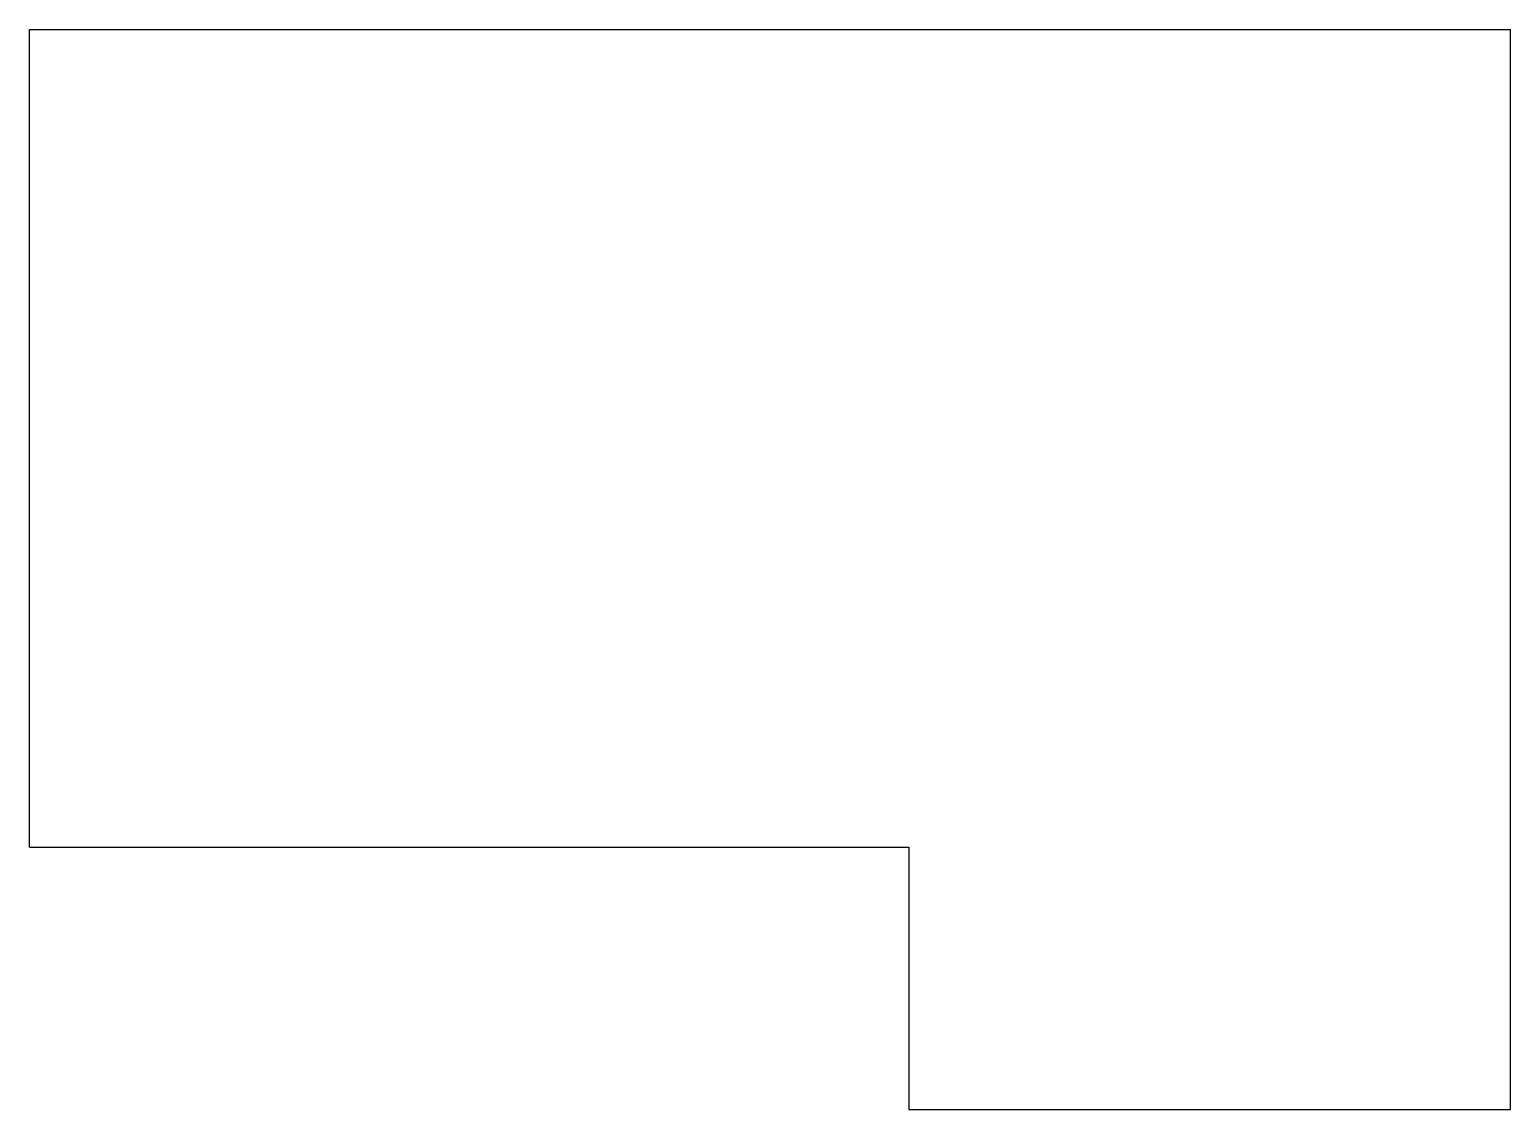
# Model space of a CAD drawing. Header units: millimetres. Extents: x -10 to 86, y -9.5 to 60.5.
import ezdxf

# ---------------------------------------------------------------- set-up
doc = ezdxf.new("R2010")
doc.units = ezdxf.units.MM

msp = doc.modelspace()

# ---------------------------------------------------------------- linework, layer by layer
for p, q in [((-10, 7.5), (-10, 60.5)), ((-10, 60.5), (86, 60.5)), ((86, -9.5), (86, 60.5)), ((-10, 7.5), (47, 7.5)), ((47, 7.5), (47, -9.5)), ((47, -9.5), (86, -9.5))]:
    msp.add_line(p, q)

doc.saveas('drawing.dxf')
